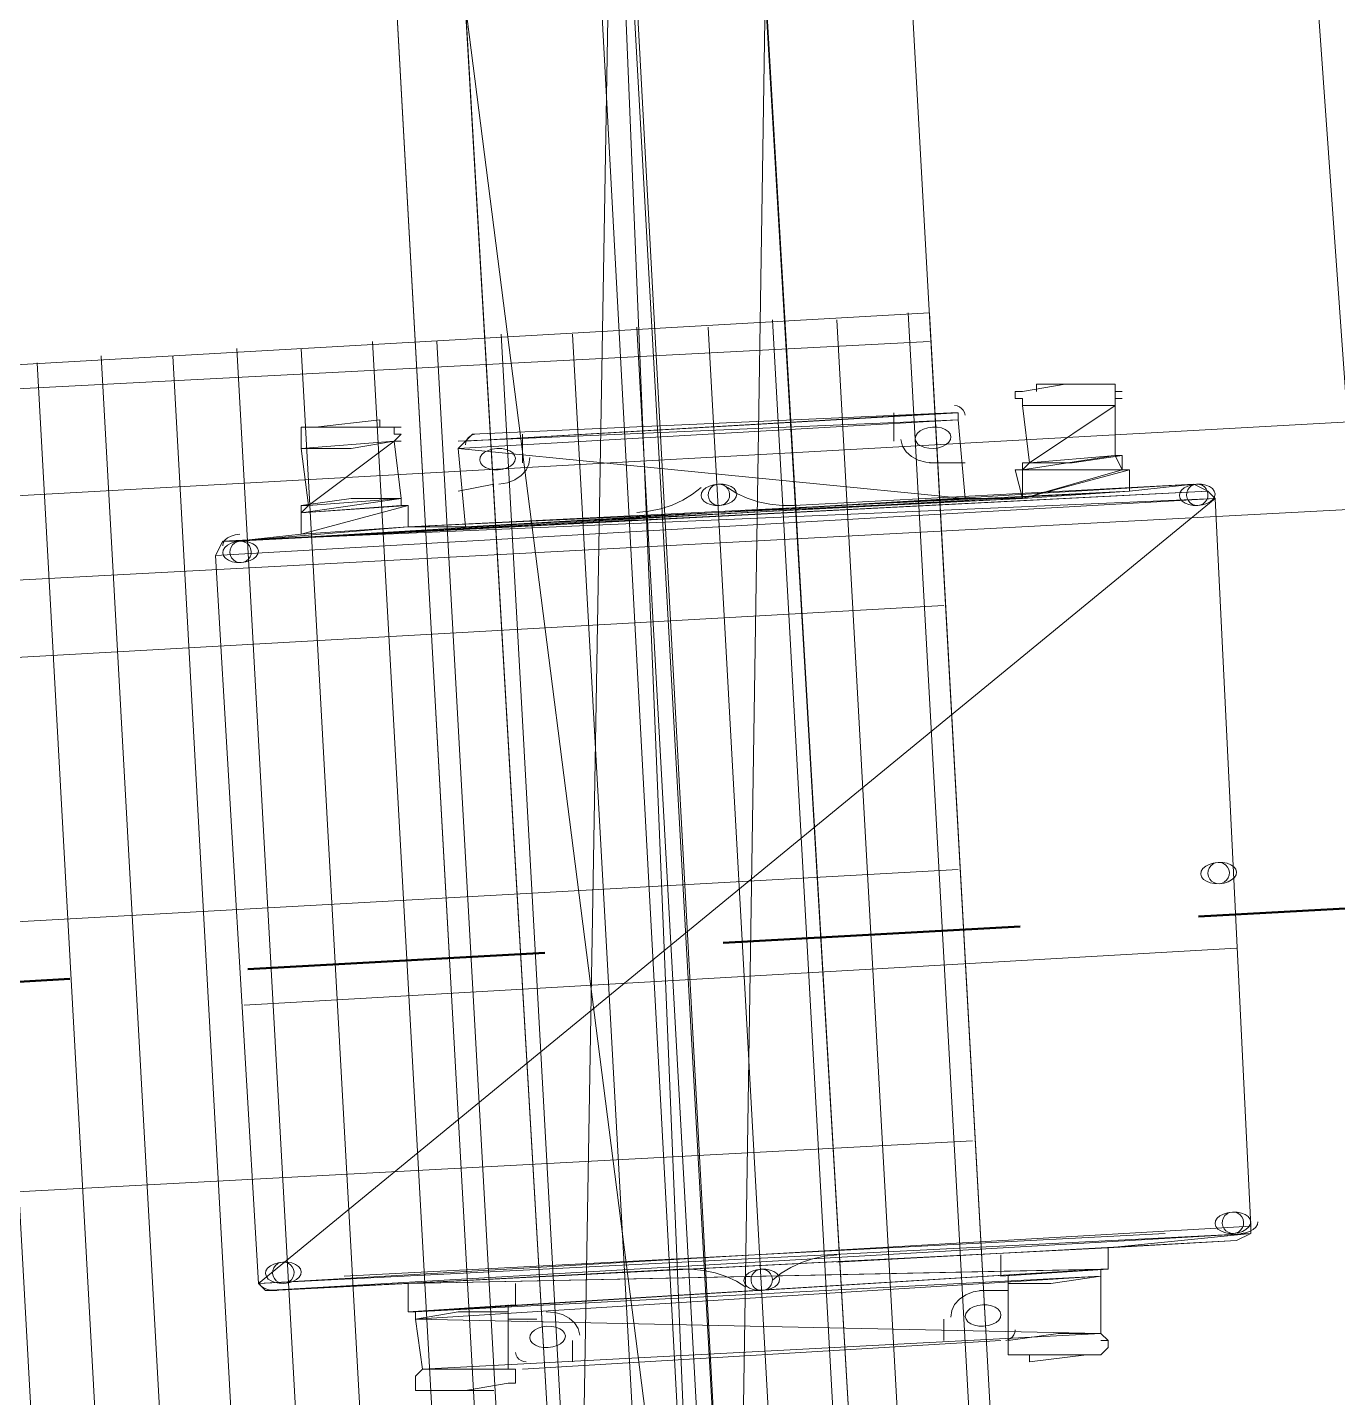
# Paper-space layout '01 Roof Support Layout' of a CAD drawing. Header units: millimetres. Extents: x 5 to 415, y 5 to 292.
# Drawn here: x 243.24 to 254.25, y 78.74 to 90.26 of the extents above; entities that cross this region are included whole.
import ezdxf

# ---------------------------------------------------------------- set-up
doc = ezdxf.new("R2010")
doc.units = ezdxf.units.MM
doc.linetypes.add('DASHED_REVIEW', pattern=[4, 2.5, -1.5])
doc.layers.add('EMBEDDED_BEAMS', color=7, linetype='Continuous')
doc.layers.add('EXISTING', color=7, linetype='Continuous')

# ---------------------------------------------------------------- blocks, each defined once
blk = doc.blocks.new('SHEET_01')
at = {"layer": 'EMBEDDED_BEAMS', "color": 7, "linetype": 'DASHED_REVIEW', "lineweight": 50}
blk.add_line((89.33, 73.73), (266.21, 83.51), dxfattribs=at)
at = {"layer": 'EXISTING', "color": 254, "linetype": 'Continuous', "lineweight": 13}
for p, q in [((243.32, 242.12), (255.2, 74.72)), ((247.7, 65.96), (248.72, 125.66)), ((248.72, 125.66), (252.02, 66.2)), ((244.4, 125.42), (247.7, 65.96)), ((247.7, 65.96), (244.4, 125.42)), ((249.2, 74.96), (248.06, 95.42)), ((248.9, 74.96), (248.06, 95.42)), ((248.06, 95.42), (249.2, 74.96)), ((247.94, 92.72), (248.9, 74.96)), ((249.2, 74.96), (248.24, 92.72)), ((250.22, 77.24), (249.38, 91.58)), ((247.7, 77.06), (246.86, 91.46)), ((249.44, 90.62), (249.2, 74.96)), ((250.22, 77.24), (249.44, 90.62)), ((249.44, 90.62), (250.22, 77.24)), ((248.9, 74.96), (246.92, 90.44)), ((246.92, 90.44), (247.7, 77.06)), ((247.7, 77.06), (246.92, 90.44)), ((250.82, 87.86), (237.14, 87.08)), ((249.5, 87.8), (250.28, 73.7)), ((250.04, 87.8), (250.82, 73.76)), ((250.64, 87.86), (251.42, 73.76)), ((251.6, 73.76), (250.82, 87.86)), ((247.22, 87.68), (248, 73.58)), ((247.82, 87.68), (248.6, 73.64)), ((248.36, 87.74), (249.14, 73.64)), ((248.96, 87.74), (249.74, 73.7)), ((236.96, 86.9), (250.82, 87.62)), ((245, 87.56), (245.78, 73.46)), ((245.54, 87.56), (246.32, 73.46)), ((246.14, 87.62), (246.92, 73.52)), ((246.68, 87.62), (247.46, 73.58)), ((242.78, 87.44), (243.56, 73.34)), ((243.32, 87.44), (244.1, 73.34)), ((243.86, 87.5), (244.64, 73.4)), ((244.46, 87.5), (245.24, 73.4)), ((251.6, 87.2), (251.96, 87.26)), ((251.72, 87.26), (251.72, 87.2)), ((251.72, 87.26), (252.26, 87.26)), ((252.38, 87.26), (251.96, 87.26)), ((252.26, 87.26), (252.26, 87.26)), ((252.38, 87.2), (252.38, 87.26)), ((252.38, 87.26), (252.38, 87.26)), ((239.48, 86.12), (257.9, 87.14)), ((251.54, 87.2), (251.54, 87.2)), ((251.54, 87.2), (251.6, 87.2)), ((251.54, 87.14), (251.54, 87.2)), ((251.6, 87.14), (251.54, 87.14)), ((251.54, 87.14), (251.6, 87.14)), ((251.54, 87.14), (251.54, 87.14)), ((251.6, 87.2), (251.6, 87.2)), ((251.6, 87.08), (251.6, 87.14)), ((252.38, 87.2), (252.44, 87.2)), ((252.44, 87.2), (252.38, 87.2)), ((252.38, 87.2), (252.38, 87.14)), ((252.38, 87.14), (252.44, 87.14)), ((252.44, 87.14), (252.38, 87.14)), ((252.38, 87.08), (252.38, 87.14)), ((252.44, 87.2), (252.44, 87.2)), ((252.44, 87.14), (252.44, 87.14)), ((251, 87.02), (246.92, 86.78)), ((246.92, 86.78), (251.06, 87.02)), ((251.06, 87.02), (246.92, 86.78)), ((246.98, 86.84), (251, 87.02)), ((251, 87.02), (246.98, 86.84)), ((250.52, 86.78), (250.52, 87.02)), ((251, 87.02), (251.06, 87.02)), ((251.053, 87.077), (251.031, 87.08)), ((251.073, 87.069), (251.053, 87.077)), ((251.06, 87.02), (251.06, 86.96)), ((251.09, 87.057), (251.073, 87.069)), ((251.104, 87.041), (251.09, 87.057)), ((251.114, 87.022), (251.104, 87.041)), ((251.119, 87), (251.114, 87.022)), ((251.6, 87.08), (252.38, 87.08)), ((251.66, 86.6), (251.6, 87.08)), ((251.6, 87.08), (252.02, 87.08)), ((251.6, 87.08), (251.6, 87.08)), ((252.38, 87.08), (251.66, 86.6)), ((252.38, 87.08), (252.02, 87.08)), ((252.38, 86.66), (252.38, 87.08)), ((252.38, 87.08), (252.38, 86.66)), ((245.54, 86.9), (245.96, 86.9)), ((245.54, 86.84), (245.54, 86.9)), ((246.2, 86.96), (245.66, 86.9)), ((245.66, 86.9), (245.66, 86.9)), ((246.32, 86.9), (245.96, 86.9)), ((246.2, 86.96), (246.2, 86.9)), ((246.38, 86.9), (246.32, 86.9)), ((246.32, 86.9), (246.38, 86.9)), ((246.32, 86.9), (246.32, 86.84)), ((246.32, 86.9), (246.32, 86.9)), ((246.38, 86.9), (246.38, 86.9)), ((251.06, 86.96), (246.86, 86.78)), ((246.86, 86.72), (251.06, 86.96)), ((250.741, 86.868), (250.718, 86.848)), ((250.77, 86.883), (250.741, 86.868)), ((250.805, 86.894), (250.77, 86.883)), ((250.845, 86.9), (250.805, 86.894)), ((250.885, 86.899), (250.845, 86.9)), ((250.921, 86.892), (250.885, 86.899)), ((250.952, 86.879), (250.921, 86.892)), ((250.977, 86.863), (250.952, 86.879)), ((250.993, 86.842), (250.977, 86.863)), ((251.06, 86.96), (251.12, 86.3)), ((245.54, 86.78), (245.54, 86.84)), ((245.54, 86.72), (246.32, 86.78)), ((245.54, 86.72), (245.54, 86.78)), ((246.32, 86.78), (245.6, 86.24)), ((246.32, 86.78), (245.96, 86.72)), ((246.32, 86.84), (246.38, 86.84)), ((246.38, 86.84), (246.32, 86.84)), ((246.32, 86.78), (246.38, 86.84)), ((246.38, 86.3), (246.32, 86.78)), ((246.32, 86.78), (246.38, 86.3)), ((246.32, 86.78), (246.32, 86.78)), ((246.32, 86.78), (246.38, 86.78)), ((246.38, 86.78), (246.32, 86.78)), ((246.38, 86.84), (246.38, 86.84)), ((246.86, 86.72), (246.92, 86.78)), ((246.92, 86.78), (246.98, 86.84)), ((246.923, 86.772), (246.92, 86.75)), ((246.931, 86.793), (246.923, 86.772)), ((246.943, 86.81), (246.931, 86.793)), ((246.959, 86.824), (246.943, 86.81)), ((246.978, 86.834), (246.959, 86.824)), ((246.999, 86.839), (246.978, 86.834)), ((247.4, 86.6), (247.4, 86.84)), ((250.58, 86.795), (250.593, 86.74)), ((250.704, 86.826), (250.7, 86.802)), ((250.7, 86.802), (250.707, 86.778)), ((250.718, 86.848), (250.704, 86.826)), ((250.707, 86.778), (250.723, 86.757)), ((250.723, 86.757), (250.748, 86.741)), ((250.93, 86.737), (250.959, 86.752)), ((250.959, 86.752), (250.982, 86.772)), ((250.982, 86.772), (250.996, 86.794)), ((251, 86.818), (250.993, 86.842)), ((250.996, 86.794), (251, 86.818)), ((245.6, 86.24), (245.54, 86.72)), ((245.54, 86.72), (245.96, 86.72)), ((245.54, 86.72), (245.54, 86.72)), ((251.12, 86.3), (246.86, 86.72)), ((246.92, 86.06), (246.86, 86.72)), ((246.86, 86.72), (251.12, 86.3)), ((246.86, 86.72), (246.92, 86.06)), ((247.044, 86.646), (247.04, 86.622)), ((247.058, 86.668), (247.044, 86.646)), ((247.081, 86.688), (247.058, 86.668)), ((247.11, 86.703), (247.081, 86.688)), ((247.145, 86.714), (247.11, 86.703)), ((247.185, 86.72), (247.145, 86.714)), ((247.225, 86.719), (247.185, 86.72)), ((247.261, 86.712), (247.225, 86.719)), ((247.292, 86.699), (247.261, 86.712)), ((247.317, 86.683), (247.292, 86.699)), ((247.333, 86.662), (247.317, 86.683)), ((247.34, 86.638), (247.333, 86.662)), ((247.336, 86.614), (247.34, 86.638)), ((247.453, 86.589), (247.46, 86.645)), ((250.593, 86.74), (250.623, 86.691)), ((250.623, 86.691), (250.668, 86.651)), ((250.668, 86.651), (250.724, 86.621)), ((250.748, 86.741), (250.779, 86.728)), ((250.779, 86.728), (250.815, 86.721)), ((250.815, 86.721), (250.855, 86.72)), ((250.855, 86.72), (250.895, 86.726)), ((250.895, 86.726), (250.93, 86.737)), ((252.38, 86.66), (251.6, 86.54)), ((251.6, 86.54), (252.38, 86.66)), ((251.66, 86.6), (252.38, 86.66)), ((252.44, 86.66), (252.02, 86.6)), ((252.38, 86.66), (252.44, 86.54)), ((252.38, 86.66), (252.44, 86.66)), ((252.44, 86.54), (252.44, 86.66)), ((252.44, 86.66), (252.44, 86.54)), ((247.04, 86.622), (247.047, 86.598)), ((247.047, 86.598), (247.063, 86.577)), ((247.063, 86.577), (247.088, 86.561)), ((247.088, 86.561), (247.119, 86.548)), ((247.119, 86.548), (247.155, 86.541)), ((247.155, 86.541), (247.195, 86.54)), ((247.195, 86.54), (247.235, 86.546)), ((247.235, 86.546), (247.27, 86.557)), ((247.27, 86.557), (247.299, 86.572)), ((247.299, 86.572), (247.322, 86.592)), ((247.322, 86.592), (247.336, 86.614)), ((247.389, 86.492), (247.429, 86.537)), ((247.429, 86.537), (247.453, 86.589)), ((250.724, 86.621), (250.79, 86.604)), ((250.79, 86.604), (250.862, 86.6)), ((250.82, 86.6), (251.12, 86.6)), ((251.6, 86.3), (251.54, 86.54)), ((251.54, 86.54), (251.6, 86.54)), ((251.54, 86.54), (252.5, 86.54)), ((251.6, 86.54), (251.66, 86.6)), ((251.6, 86.6), (251.6, 86.54)), ((251.6, 86.54), (251.6, 86.6)), ((251.6, 86.6), (251.66, 86.6)), ((251.6, 86.6), (252.02, 86.6)), ((252.44, 86.54), (251.6, 86.54)), ((252.5, 86.54), (251.6, 86.3)), ((251.6, 86.3), (251.6, 86.54)), ((251.6, 86.54), (252.44, 86.54)), ((252.44, 86.54), (251.6, 86.3)), ((251.6, 86.54), (251.6, 86.3)), ((251.6, 86.3), (252.5, 86.54)), ((252.44, 86.54), (252.5, 86.54)), ((252.5, 86.54), (252.5, 86.36)), ((252.5, 86.36), (252.5, 86.54)), ((253.04, 86.42), (245, 85.94)), ((247.16, 86.42), (246.86, 86.36)), ((247.202, 86.42), (247.273, 86.432)), ((247.273, 86.432), (247.336, 86.456)), ((247.336, 86.456), (247.389, 86.492)), ((248.97, 86.403), (248.941, 86.388)), ((249.005, 86.414), (248.97, 86.403)), ((249, 86.405), (248.983, 86.39)), ((249.021, 86.415), (249, 86.405)), ((249.045, 86.42), (249.005, 86.414)), ((249.045, 86.42), (249.021, 86.415)), ((249.085, 86.419), (249.045, 86.42)), ((249.069, 86.418), (249.045, 86.42)), ((249.091, 86.41), (249.069, 86.418)), ((249.121, 86.412), (249.085, 86.419)), ((249.11, 86.397), (249.091, 86.41)), ((249.152, 86.399), (249.121, 86.412)), ((253.04, 86.42), (249.68, 86.24)), ((252.5, 86.36), (253.04, 86.42)), ((252.99, 86.403), (252.961, 86.388)), ((253.025, 86.414), (252.99, 86.403)), ((253.02, 86.405), (253.003, 86.39)), ((253.041, 86.415), (253.02, 86.405)), ((253.065, 86.42), (253.025, 86.414)), ((253.04, 86.42), (253.16, 86.36)), ((253.065, 86.42), (253.041, 86.415)), ((253.105, 86.419), (253.065, 86.42)), ((253.089, 86.418), (253.065, 86.42)), ((253.111, 86.41), (253.089, 86.418)), ((253.141, 86.412), (253.105, 86.419)), ((253.13, 86.397), (253.111, 86.41)), ((253.172, 86.399), (253.141, 86.412)), ((240.26, 85.46), (257.24, 86.36)), ((244.82, 85.82), (253.22, 86.3)), ((253.16, 86.36), (244.88, 85.94)), ((244.88, 85.94), (253.16, 86.36)), ((253.22, 86.3), (244.88, 85.94)), ((245, 85.94), (252.5, 86.36)), ((245, 85.94), (253.16, 86.36)), ((253.22, 86.3), (245.18, 79.7)), ((245.18, 79.7), (253.22, 86.3)), ((245.54, 86.18), (246.38, 86.3)), ((245.54, 86.24), (245.96, 86.3)), ((245.6, 86.24), (246.38, 86.3)), ((246.38, 86.3), (245.6, 86.24)), ((246.38, 86.3), (245.96, 86.3)), ((246.38, 86.24), (246.38, 86.3)), ((246.38, 86.3), (246.38, 86.24)), ((252.5, 86.36), (246.44, 86.06)), ((251.6, 86.3), (246.44, 86.06)), ((251.6, 86.3), (246.92, 86.06)), ((251.12, 86.3), (246.92, 86.06)), ((248.657, 86.244), (248.746, 86.285)), ((248.746, 86.285), (248.827, 86.335)), ((248.827, 86.335), (248.9, 86.393)), ((248.904, 86.346), (248.9, 86.322)), ((248.9, 86.322), (248.907, 86.298)), ((248.918, 86.368), (248.904, 86.346)), ((248.907, 86.298), (248.923, 86.277)), ((248.941, 86.388), (248.918, 86.368)), ((248.962, 86.349), (248.96, 86.325)), ((248.96, 86.325), (248.965, 86.301)), ((248.97, 86.371), (248.962, 86.349)), ((248.965, 86.301), (248.975, 86.28)), ((248.983, 86.39), (248.97, 86.371)), ((249.125, 86.38), (249.11, 86.397)), ((249.117, 86.27), (249.13, 86.289)), ((249.123, 86.392), (249.202, 86.342)), ((249.135, 86.359), (249.125, 86.38)), ((249.13, 86.289), (249.138, 86.311)), ((249.14, 86.335), (249.135, 86.359)), ((249.138, 86.311), (249.14, 86.335)), ((249.177, 86.383), (249.152, 86.399)), ((249.159, 86.272), (249.182, 86.292)), ((249.193, 86.362), (249.177, 86.383)), ((249.182, 86.292), (249.196, 86.314)), ((249.2, 86.338), (249.193, 86.362)), ((249.196, 86.314), (249.2, 86.338)), ((249.202, 86.342), (249.288, 86.302)), ((249.288, 86.302), (249.381, 86.271)), ((251.12, 86.3), (251.6, 86.3)), ((252.5, 86.36), (251.6, 86.3)), ((252.924, 86.346), (252.92, 86.322)), ((252.92, 86.322), (252.927, 86.298)), ((252.938, 86.368), (252.924, 86.346)), ((252.927, 86.298), (252.943, 86.277)), ((252.961, 86.388), (252.938, 86.368)), ((252.982, 86.349), (252.98, 86.325)), ((252.98, 86.325), (252.985, 86.301)), ((252.99, 86.371), (252.982, 86.349)), ((252.985, 86.301), (252.995, 86.28)), ((253.003, 86.39), (252.99, 86.371)), ((253.145, 86.38), (253.13, 86.397)), ((253.137, 86.27), (253.15, 86.289)), ((253.155, 86.359), (253.145, 86.38)), ((253.15, 86.289), (253.158, 86.311)), ((253.16, 86.335), (253.155, 86.359)), ((253.158, 86.311), (253.16, 86.335)), ((253.16, 86.36), (253.22, 86.3)), ((253.197, 86.383), (253.172, 86.399)), ((253.179, 86.272), (253.202, 86.292)), ((253.213, 86.362), (253.197, 86.383)), ((253.202, 86.292), (253.216, 86.314)), ((253.22, 86.338), (253.213, 86.362)), ((253.216, 86.314), (253.22, 86.338)), ((253.22, 86.3), (253.52, 80.18)), ((245.6, 86.24), (245.54, 86.18)), ((246.38, 86.24), (245.54, 86.18)), ((246.44, 86.24), (245.54, 86.18)), ((245.54, 86.18), (246.44, 86.24)), ((246.44, 86.24), (245.54, 86)), ((245.54, 86), (246.44, 86.24)), ((245.54, 86.18), (245.54, 86.24)), ((245.54, 86.24), (245.6, 86.24)), ((245.54, 86), (245.54, 86.18)), ((245.54, 86.18), (245.54, 86)), ((246.38, 86.24), (246.44, 86.24)), ((246.44, 86.24), (246.44, 86.06)), ((246.44, 86.06), (246.44, 86.24)), ((248.359, 86.181), (248.462, 86.192)), ((248.462, 86.192), (248.562, 86.213)), ((248.562, 86.213), (248.657, 86.244)), ((248.923, 86.277), (248.948, 86.261)), ((248.948, 86.261), (248.979, 86.248)), ((248.975, 86.28), (248.99, 86.263)), ((248.979, 86.248), (249.015, 86.241)), ((248.99, 86.263), (249.009, 86.25)), ((249.009, 86.25), (249.031, 86.242)), ((249.015, 86.241), (249.055, 86.24)), ((249.031, 86.242), (249.055, 86.24)), ((249.055, 86.24), (249.095, 86.246)), ((249.055, 86.24), (249.079, 86.245)), ((249.079, 86.245), (249.1, 86.255)), ((249.095, 86.246), (249.13, 86.257)), ((249.1, 86.255), (249.117, 86.27)), ((249.13, 86.257), (249.159, 86.272)), ((249.381, 86.271), (249.479, 86.251)), ((249.479, 86.251), (249.581, 86.24)), ((249.581, 86.24), (249.684, 86.241)), ((252.943, 86.277), (252.968, 86.261)), ((252.968, 86.261), (252.999, 86.248)), ((252.995, 86.28), (253.01, 86.263)), ((252.999, 86.248), (253.035, 86.241)), ((253.01, 86.263), (253.029, 86.25)), ((253.029, 86.25), (253.051, 86.242)), ((253.035, 86.241), (253.075, 86.24)), ((253.051, 86.242), (253.075, 86.24)), ((253.075, 86.24), (253.115, 86.246)), ((253.075, 86.24), (253.099, 86.245)), ((253.099, 86.245), (253.12, 86.255)), ((253.115, 86.246), (253.15, 86.257)), ((253.12, 86.255), (253.137, 86.27)), ((253.15, 86.257), (253.179, 86.272)), ((248.36, 86.12), (245, 85.94)), ((246.44, 86.06), (245, 85.94)), ((246.44, 86.06), (245.54, 86)), ((246.44, 86.06), (246.92, 86.06)), ((244.88, 85.94), (244.82, 85.82)), ((244.82, 85.82), (244.88, 85.94)), ((244.88, 85.94), (245, 85.94)), ((244.898, 85.948), (244.884, 85.926)), ((244.921, 85.968), (244.898, 85.948)), ((244.95, 85.983), (244.921, 85.968)), ((244.985, 85.994), (244.95, 85.983)), ((245.025, 86), (244.985, 85.994)), ((245.025, 85.94), (244.985, 85.934)), ((245, 85.94), (245.54, 86)), ((245.025, 85.94), (245.001, 85.935)), ((245.065, 85.939), (245.025, 85.94)), ((245.049, 85.938), (245.025, 85.94)), ((244.884, 85.926), (244.88, 85.902)), ((244.884, 85.866), (244.88, 85.842)), ((244.88, 85.842), (244.887, 85.818)), ((244.898, 85.888), (244.884, 85.866)), ((244.921, 85.908), (244.898, 85.888)), ((244.95, 85.923), (244.921, 85.908)), ((244.942, 85.869), (244.94, 85.845)), ((244.94, 85.845), (244.945, 85.821)), ((244.95, 85.891), (244.942, 85.869)), ((244.985, 85.934), (244.95, 85.923)), ((244.963, 85.91), (244.95, 85.891)), ((244.98, 85.925), (244.963, 85.91)), ((245.001, 85.935), (244.98, 85.925)), ((245.071, 85.93), (245.049, 85.938)), ((245.101, 85.932), (245.065, 85.939)), ((245.09, 85.917), (245.071, 85.93)), ((245.105, 85.9), (245.09, 85.917)), ((245.132, 85.919), (245.101, 85.932)), ((245.115, 85.879), (245.105, 85.9)), ((245.11, 85.809), (245.118, 85.831)), ((245.12, 85.855), (245.115, 85.879)), ((245.118, 85.831), (245.12, 85.855)), ((245.157, 85.903), (245.132, 85.919)), ((245.173, 85.882), (245.157, 85.903)), ((245.162, 85.812), (245.176, 85.834)), ((245.18, 85.858), (245.173, 85.882)), ((245.176, 85.834), (245.18, 85.858)), ((245.18, 79.7), (244.82, 85.82)), ((244.887, 85.818), (244.903, 85.797)), ((244.903, 85.797), (244.928, 85.781)), ((244.928, 85.781), (244.959, 85.768)), ((244.945, 85.821), (244.955, 85.8)), ((244.955, 85.8), (244.97, 85.783)), ((244.959, 85.768), (244.995, 85.761)), ((244.97, 85.783), (244.989, 85.77)), ((244.989, 85.77), (245.011, 85.762)), ((244.995, 85.761), (245.035, 85.76)), ((245.011, 85.762), (245.035, 85.76)), ((245.035, 85.76), (245.075, 85.766)), ((245.035, 85.76), (245.059, 85.765)), ((245.059, 85.765), (245.08, 85.775)), ((245.075, 85.766), (245.11, 85.777)), ((245.08, 85.775), (245.097, 85.79)), ((245.097, 85.79), (245.11, 85.809)), ((245.11, 85.777), (245.139, 85.792)), ((245.139, 85.792), (245.162, 85.812)), ((234.86, 84.5), (250.94, 85.4)), ((232.7, 82.16), (251.06, 83.18)), ((253.118, 83.188), (253.104, 83.166)), ((253.141, 83.208), (253.118, 83.188)), ((253.17, 83.223), (253.141, 83.208)), ((253.17, 83.191), (253.162, 83.169)), ((253.205, 83.234), (253.17, 83.223)), ((253.183, 83.21), (253.17, 83.191)), ((253.2, 83.225), (253.183, 83.21)), ((253.221, 83.235), (253.2, 83.225)), ((253.245, 83.24), (253.205, 83.234)), ((253.245, 83.24), (253.221, 83.235)), ((253.285, 83.239), (253.245, 83.24)), ((253.269, 83.238), (253.245, 83.24)), ((253.291, 83.23), (253.269, 83.238)), ((253.321, 83.232), (253.285, 83.239)), ((253.31, 83.217), (253.291, 83.23)), ((253.325, 83.2), (253.31, 83.217)), ((253.352, 83.219), (253.321, 83.232)), ((253.335, 83.179), (253.325, 83.2)), ((253.34, 83.155), (253.335, 83.179)), ((253.377, 83.203), (253.352, 83.219)), ((253.393, 83.182), (253.377, 83.203)), ((253.4, 83.158), (253.393, 83.182)), ((253.104, 83.166), (253.1, 83.142)), ((253.1, 83.142), (253.107, 83.118)), ((253.107, 83.118), (253.123, 83.097)), ((253.123, 83.097), (253.148, 83.081)), ((253.148, 83.081), (253.179, 83.068)), ((253.162, 83.169), (253.16, 83.145)), ((253.16, 83.145), (253.165, 83.121)), ((253.165, 83.121), (253.175, 83.1)), ((253.175, 83.1), (253.19, 83.083)), ((253.179, 83.068), (253.215, 83.061)), ((253.19, 83.083), (253.209, 83.07)), ((253.209, 83.07), (253.231, 83.062)), ((253.215, 83.061), (253.255, 83.06)), ((253.231, 83.062), (253.255, 83.06)), ((253.255, 83.06), (253.295, 83.066)), ((253.255, 83.06), (253.279, 83.065)), ((253.279, 83.065), (253.3, 83.075)), ((253.295, 83.066), (253.33, 83.077)), ((253.3, 83.075), (253.317, 83.09)), ((253.317, 83.09), (253.33, 83.109)), ((253.33, 83.109), (253.338, 83.131)), ((253.33, 83.077), (253.359, 83.092)), ((253.338, 83.131), (253.34, 83.155)), ((253.359, 83.092), (253.382, 83.112)), ((253.382, 83.112), (253.396, 83.134)), ((253.396, 83.134), (253.4, 83.158)), ((245.06, 82.04), (253.4, 82.52)), ((234.32, 80), (251.18, 80.9)), ((253.325, 80.294), (253.29, 80.283)), ((253.341, 80.295), (253.32, 80.285)), ((253.365, 80.3), (253.325, 80.294)), ((253.365, 80.3), (253.341, 80.295)), ((253.405, 80.299), (253.365, 80.3)), ((253.389, 80.298), (253.365, 80.3)), ((253.411, 80.29), (253.389, 80.298)), ((253.441, 80.292), (253.405, 80.299)), ((253.52, 80.18), (245.18, 79.7)), ((253.224, 80.226), (253.22, 80.202)), ((253.22, 80.202), (253.227, 80.178)), ((253.238, 80.248), (253.224, 80.226)), ((253.261, 80.268), (253.238, 80.248)), ((253.29, 80.283), (253.261, 80.268)), ((253.282, 80.229), (253.28, 80.205)), ((253.28, 80.205), (253.285, 80.181)), ((253.29, 80.251), (253.282, 80.229)), ((253.285, 80.181), (253.295, 80.16)), ((253.303, 80.27), (253.29, 80.251)), ((253.32, 80.285), (253.303, 80.27)), ((253.43, 80.277), (253.411, 80.29)), ((253.445, 80.26), (253.43, 80.277)), ((253.472, 80.279), (253.441, 80.292)), ((253.455, 80.239), (253.445, 80.26)), ((253.45, 80.169), (253.458, 80.191)), ((253.46, 80.215), (253.455, 80.239)), ((253.458, 80.191), (253.46, 80.215)), ((253.497, 80.263), (253.472, 80.279)), ((253.513, 80.242), (253.497, 80.263)), ((253.502, 80.172), (253.516, 80.194)), ((253.52, 80.218), (253.513, 80.242)), ((253.516, 80.194), (253.52, 80.218)), ((253.52, 80.12), (253.52, 80.18)), ((253.52, 80.18), (253.52, 80.12)), ((253.562, 80.172), (253.576, 80.194)), ((253.576, 80.194), (253.58, 80.218)), ((245.18, 79.7), (253.52, 80.12)), ((253.52, 80.12), (245.24, 79.64)), ((252.8, 80.12), (245.9, 79.76)), ((252.32, 80), (253.52, 80.12)), ((253.227, 80.178), (253.243, 80.157)), ((253.243, 80.157), (253.268, 80.141)), ((253.268, 80.141), (253.299, 80.128)), ((253.295, 80.16), (253.31, 80.143)), ((253.299, 80.128), (253.335, 80.121)), ((253.31, 80.143), (253.329, 80.13)), ((253.329, 80.13), (253.351, 80.122)), ((253.335, 80.121), (253.375, 80.12)), ((253.351, 80.122), (253.375, 80.12)), ((253.375, 80.12), (253.415, 80.126)), ((253.375, 80.12), (253.399, 80.125)), ((253.399, 80.125), (253.42, 80.135)), ((253.52, 80.12), (253.4, 80.06)), ((253.415, 80.126), (253.45, 80.137)), ((253.42, 80.135), (253.437, 80.15)), ((253.435, 80.12), (253.475, 80.126)), ((253.437, 80.15), (253.45, 80.169)), ((253.45, 80.137), (253.479, 80.152)), ((253.475, 80.126), (253.51, 80.137)), ((253.479, 80.152), (253.502, 80.172)), ((253.51, 80.137), (253.539, 80.152)), ((253.539, 80.152), (253.562, 80.172)), ((245.24, 79.64), (252.32, 80)), ((246.44, 79.7), (252.32, 80)), ((253.4, 80.06), (250.04, 79.88)), ((253.4, 80.06), (252.32, 80)), ((252.32, 80), (252.32, 79.82)), ((252.32, 79.82), (252.32, 80)), ((245.281, 79.848), (245.258, 79.828)), ((245.31, 79.863), (245.281, 79.848)), ((245.345, 79.874), (245.31, 79.863)), ((245.323, 79.85), (245.31, 79.831)), ((245.34, 79.865), (245.323, 79.85)), ((245.361, 79.875), (245.34, 79.865)), ((245.385, 79.88), (245.345, 79.874)), ((245.385, 79.88), (245.361, 79.875)), ((245.425, 79.879), (245.385, 79.88)), ((245.409, 79.878), (245.385, 79.88)), ((245.431, 79.87), (245.409, 79.878)), ((245.461, 79.872), (245.425, 79.879)), ((245.45, 79.857), (245.431, 79.87)), ((245.465, 79.84), (245.45, 79.857)), ((245.492, 79.859), (245.461, 79.872)), ((245.475, 79.819), (245.465, 79.84)), ((245.517, 79.843), (245.492, 79.859)), ((245.533, 79.822), (245.517, 79.843)), ((249.654, 79.835), (249.573, 79.785)), ((249.743, 79.876), (249.654, 79.835)), ((249.838, 79.907), (249.743, 79.876)), ((249.938, 79.928), (249.838, 79.907)), ((250.041, 79.939), (249.938, 79.928)), ((251.42, 79.94), (251.42, 79.76)), ((245.18, 79.722), (245.187, 79.698)), ((245.244, 79.806), (245.24, 79.782)), ((245.24, 79.782), (245.247, 79.758)), ((245.258, 79.828), (245.244, 79.806)), ((245.247, 79.758), (245.263, 79.737)), ((245.263, 79.737), (245.288, 79.721)), ((245.288, 79.721), (245.319, 79.708)), ((248.72, 79.82), (245.3, 79.64)), ((245.302, 79.809), (245.3, 79.785)), ((245.3, 79.785), (245.305, 79.761)), ((245.31, 79.831), (245.302, 79.809)), ((245.305, 79.761), (245.315, 79.74)), ((245.315, 79.74), (245.33, 79.723)), ((245.33, 79.723), (245.349, 79.71)), ((245.44, 79.715), (245.457, 79.73)), ((245.457, 79.73), (245.47, 79.749)), ((245.47, 79.749), (245.478, 79.771)), ((245.47, 79.717), (245.499, 79.732)), ((245.48, 79.795), (245.475, 79.819)), ((245.478, 79.771), (245.48, 79.795)), ((245.499, 79.732), (245.522, 79.752)), ((245.522, 79.752), (245.536, 79.774)), ((245.54, 79.798), (245.533, 79.822)), ((245.536, 79.774), (245.54, 79.798)), ((252.32, 79.82), (246.44, 79.7)), ((246.44, 79.7), (252.32, 79.82)), ((246.44, 79.7), (252.26, 79.82)), ((252.26, 79.82), (246.44, 79.46)), ((246.44, 79.46), (252.26, 79.82)), ((246.5, 79.46), (252.26, 79.82)), ((252.26, 79.76), (246.5, 79.46)), ((246.5, 79.46), (252.26, 79.76)), ((252.26, 79.76), (246.5, 79.4)), ((246.5, 79.4), (252.26, 79.76)), ((248.819, 79.82), (248.716, 79.819)), ((248.921, 79.809), (248.819, 79.82)), ((249.019, 79.789), (248.921, 79.809)), ((249.112, 79.758), (249.019, 79.789)), ((249.198, 79.718), (249.112, 79.758)), ((249.264, 79.746), (249.26, 79.722)), ((249.26, 79.722), (249.267, 79.698)), ((249.278, 79.768), (249.264, 79.746)), ((249.301, 79.788), (249.278, 79.768)), ((249.33, 79.803), (249.301, 79.788)), ((249.322, 79.749), (249.32, 79.725)), ((249.32, 79.725), (249.325, 79.701)), ((249.33, 79.771), (249.322, 79.749)), ((249.365, 79.814), (249.33, 79.803)), ((249.343, 79.79), (249.33, 79.771)), ((249.36, 79.805), (249.343, 79.79)), ((249.381, 79.815), (249.36, 79.805)), ((249.405, 79.82), (249.365, 79.814)), ((249.405, 79.82), (249.381, 79.815)), ((249.445, 79.819), (249.405, 79.82)), ((249.429, 79.818), (249.405, 79.82)), ((249.451, 79.81), (249.429, 79.818)), ((249.481, 79.812), (249.445, 79.819)), ((249.47, 79.797), (249.451, 79.81)), ((249.485, 79.78), (249.47, 79.797)), ((249.512, 79.799), (249.481, 79.812)), ((249.495, 79.759), (249.485, 79.78)), ((249.5, 79.735), (249.495, 79.759)), ((249.498, 79.711), (249.5, 79.735)), ((249.573, 79.785), (249.5, 79.727)), ((249.537, 79.783), (249.512, 79.799)), ((249.553, 79.762), (249.537, 79.783)), ((249.56, 79.738), (249.553, 79.762)), ((249.556, 79.714), (249.56, 79.738)), ((251.42, 79.76), (252.32, 79.82)), ((251.48, 79.76), (251.48, 79.7)), ((252.26, 79.76), (251.84, 79.7)), ((252.26, 79.82), (252.26, 79.76)), ((252.32, 79.82), (252.26, 79.82)), ((252.26, 79.28), (252.26, 79.76)), ((252.26, 79.76), (252.26, 79.28)), ((245.24, 79.64), (245.18, 79.7)), ((245.187, 79.698), (245.203, 79.677)), ((245.203, 79.677), (245.228, 79.661)), ((245.228, 79.661), (245.259, 79.648)), ((245.24, 79.64), (246.44, 79.7)), ((245.3, 79.64), (245.24, 79.64)), ((245.259, 79.648), (245.295, 79.641)), ((245.295, 79.641), (245.335, 79.64)), ((246.44, 79.7), (245.3, 79.64)), ((245.319, 79.708), (245.355, 79.701)), ((245.349, 79.71), (245.371, 79.702)), ((245.355, 79.701), (245.395, 79.7)), ((245.371, 79.702), (245.395, 79.7)), ((245.395, 79.7), (245.435, 79.706)), ((245.395, 79.7), (245.419, 79.705)), ((245.419, 79.705), (245.44, 79.715)), ((245.435, 79.706), (245.47, 79.717)), ((246.44, 79.46), (246.44, 79.7)), ((246.44, 79.7), (246.44, 79.46)), ((247.34, 79.7), (247.34, 79.52)), ((249.277, 79.668), (249.198, 79.718)), ((249.267, 79.698), (249.283, 79.677)), ((249.283, 79.677), (249.308, 79.661)), ((249.308, 79.661), (249.339, 79.648)), ((249.325, 79.701), (249.335, 79.68)), ((249.335, 79.68), (249.35, 79.663)), ((249.339, 79.648), (249.375, 79.641)), ((249.35, 79.663), (249.369, 79.65)), ((249.369, 79.65), (249.391, 79.642)), ((249.375, 79.641), (249.415, 79.64)), ((249.391, 79.642), (249.415, 79.64)), ((249.415, 79.64), (249.455, 79.646)), ((249.415, 79.64), (249.439, 79.645)), ((249.439, 79.645), (249.46, 79.655)), ((249.455, 79.646), (249.49, 79.657)), ((249.46, 79.655), (249.477, 79.67)), ((249.477, 79.67), (249.49, 79.689)), ((249.49, 79.689), (249.498, 79.711)), ((249.49, 79.657), (249.519, 79.672)), ((249.519, 79.672), (249.542, 79.692)), ((249.542, 79.692), (249.556, 79.714)), ((251.124, 79.604), (251.071, 79.568)), ((251.187, 79.628), (251.124, 79.604)), ((251.258, 79.64), (251.187, 79.628)), ((251.24, 79.64), (251.48, 79.64)), ((251.48, 79.7), (251.84, 79.7)), ((251.48, 79.7), (251.48, 79.22)), ((247.34, 79.52), (246.44, 79.46)), ((247.28, 79.52), (247.28, 79.46)), ((251.031, 79.523), (251.007, 79.471)), ((251.071, 79.568), (251.031, 79.523)), ((251.19, 79.503), (251.161, 79.488)), ((251.225, 79.514), (251.19, 79.503)), ((251.265, 79.52), (251.225, 79.514)), ((251.305, 79.519), (251.265, 79.52)), ((251.341, 79.512), (251.305, 79.519)), ((251.372, 79.499), (251.341, 79.512)), ((251.397, 79.483), (251.372, 79.499)), ((246.5, 79.46), (246.44, 79.46)), ((246.5, 79.4), (246.5, 79.46)), ((246.5, 79.46), (246.5, 79.4)), ((246.5, 79.4), (246.86, 79.46)), ((246.5, 79.4), (252.26, 79.28)), ((246.56, 78.98), (246.5, 79.4)), ((246.5, 79.4), (246.56, 78.98)), ((247.28, 79.46), (246.86, 79.46)), ((247.28, 79.46), (247.28, 78.98)), ((247.52, 79.4), (247.28, 79.4)), ((247.67, 79.456), (247.598, 79.46)), ((247.736, 79.439), (247.67, 79.456)), ((247.792, 79.409), (247.736, 79.439)), ((247.837, 79.369), (247.792, 79.409)), ((250.94, 79.4), (250.94, 79.22)), ((251.007, 79.471), (251, 79.415)), ((251.124, 79.446), (251.12, 79.422)), ((251.12, 79.422), (251.127, 79.398)), ((251.138, 79.468), (251.124, 79.446)), ((251.127, 79.398), (251.143, 79.377)), ((251.161, 79.488), (251.138, 79.468)), ((251.143, 79.377), (251.168, 79.361)), ((251.379, 79.372), (251.402, 79.392)), ((251.413, 79.462), (251.397, 79.483)), ((251.402, 79.392), (251.416, 79.414)), ((251.42, 79.438), (251.413, 79.462)), ((251.416, 79.414), (251.42, 79.438)), ((252.26, 79.28), (246.56, 78.98)), ((247.464, 79.266), (247.46, 79.242)), ((247.478, 79.288), (247.464, 79.266)), ((247.501, 79.308), (247.478, 79.288)), ((247.53, 79.323), (247.501, 79.308)), ((247.565, 79.334), (247.53, 79.323)), ((247.605, 79.34), (247.565, 79.334)), ((247.645, 79.339), (247.605, 79.34)), ((247.681, 79.332), (247.645, 79.339)), ((247.712, 79.319), (247.681, 79.332)), ((247.737, 79.303), (247.712, 79.319)), ((247.753, 79.282), (247.737, 79.303)), ((247.76, 79.258), (247.753, 79.282)), ((247.756, 79.234), (247.76, 79.258)), ((247.867, 79.32), (247.837, 79.369)), ((247.88, 79.265), (247.867, 79.32)), ((251.168, 79.361), (251.199, 79.348)), ((251.199, 79.348), (251.235, 79.341)), ((251.235, 79.341), (251.275, 79.34)), ((251.275, 79.34), (251.315, 79.346)), ((251.315, 79.346), (251.35, 79.357)), ((251.35, 79.357), (251.379, 79.372)), ((251.48, 79.22), (251.9, 79.28)), ((251.517, 79.25), (251.529, 79.267)), ((251.529, 79.267), (251.537, 79.288)), ((251.537, 79.288), (251.54, 79.31)), ((252.26, 79.28), (251.9, 79.28)), ((252.32, 79.22), (252.26, 79.28)), ((251.42, 79.22), (247.4, 78.98)), ((247.46, 79.242), (247.467, 79.218)), ((247.467, 79.218), (247.483, 79.197)), ((247.483, 79.197), (247.508, 79.181)), ((247.508, 79.181), (247.539, 79.168)), ((247.539, 79.168), (247.575, 79.161)), ((247.575, 79.161), (247.615, 79.16)), ((247.615, 79.16), (247.655, 79.166)), ((247.655, 79.166), (247.69, 79.177)), ((247.69, 79.177), (247.719, 79.192)), ((247.719, 79.192), (247.742, 79.212)), ((247.742, 79.212), (247.756, 79.234)), ((247.82, 79.22), (247.82, 79.04)), ((251.46, 79.221), (251.482, 79.226)), ((251.48, 79.22), (251.48, 79.22)), ((251.48, 79.22), (251.48, 79.16)), ((251.48, 79.16), (251.48, 79.1)), ((251.482, 79.226), (251.501, 79.236)), ((251.501, 79.236), (251.517, 79.25)), ((252.32, 79.22), (252.26, 79.22)), ((252.26, 79.22), (252.26, 79.22)), ((252.26, 79.22), (252.32, 79.22)), ((252.32, 79.16), (252.26, 79.1)), ((252.32, 79.16), (252.32, 79.22)), ((252.32, 79.22), (252.32, 79.22)), ((252.32, 79.16), (252.32, 79.16)), ((247.341, 79.12), (247.346, 79.098)), ((247.346, 79.098), (247.356, 79.079)), ((247.356, 79.079), (247.37, 79.063)), ((247.37, 79.063), (247.387, 79.051)), ((247.387, 79.051), (247.407, 79.043)), ((247.407, 79.043), (247.429, 79.04)), ((251.48, 79.1), (251.54, 79.1)), ((251.54, 79.1), (251.9, 79.1)), ((251.66, 79.04), (251.66, 79.1)), ((251.66, 79.04), (252.14, 79.1)), ((252.26, 79.1), (251.9, 79.1)), ((252.14, 79.1), (252.14, 79.1)), ((246.56, 78.98), (246.5, 78.92)), ((246.5, 78.92), (246.5, 78.86)), ((246.56, 78.98), (246.92, 78.98)), ((247.28, 78.98), (246.92, 78.98)), ((247.28, 78.98), (247.34, 78.98)), ((247.34, 78.98), (247.34, 78.92)), ((247.34, 78.92), (247.34, 78.86)), ((247.34, 78.92), (247.34, 78.92)), ((246.5, 78.86), (246.5, 78.8)), ((246.5, 78.8), (246.56, 78.8)), ((246.56, 78.8), (246.92, 78.8)), ((246.68, 78.8), (246.68, 78.8)), ((247.16, 78.8), (246.68, 78.8)), ((247.28, 78.86), (246.92, 78.8)), ((247.16, 78.8), (247.16, 78.8)), ((247.34, 78.86), (247.28, 78.86))]:
    blk.add_line(p, q, dxfattribs=at)

psp = doc.layouts.new('01 Roof Support Layout')

# ---------------------------------------------------------------- block references
psp.add_blockref('SHEET_01', (0, 0))

doc.saveas('drawing.dxf')
